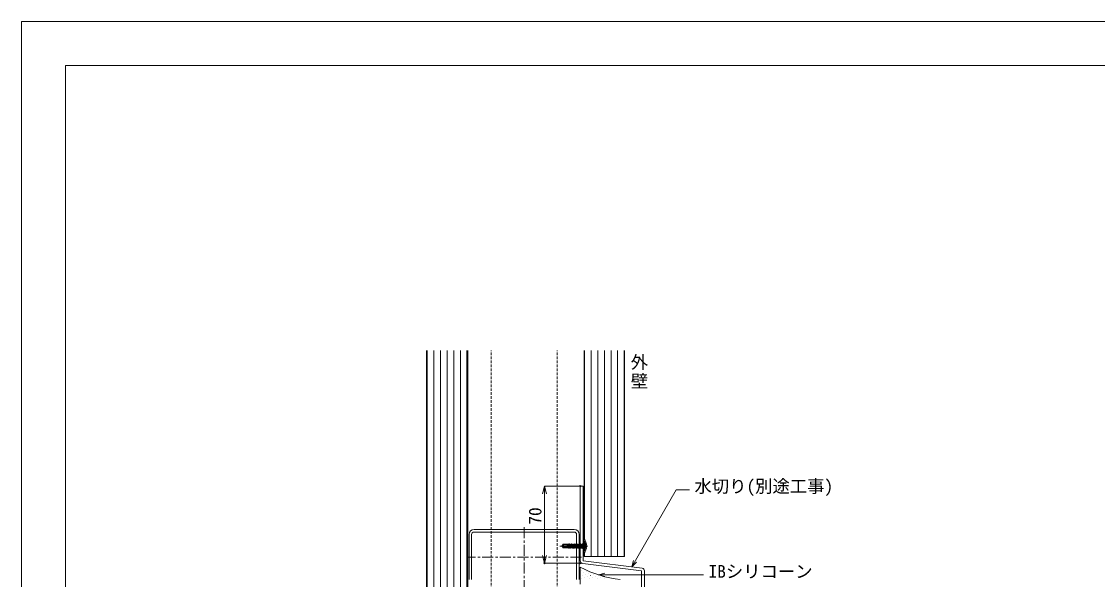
# Model space of a CAD drawing. Units: millimetres, scale not verified. Extents: x -840 to 840, y -594 to 594.
# Drawn here: x -840 to 137, y 88 to 594 of the extents above; entities that cross this region are included whole.
import ezdxf
from ezdxf.enums import TextEntityAlignment as Align

# ---------------------------------------------------------------- set-up
doc = ezdxf.new("R2010")
doc.units = ezdxf.units.MM
doc.header["$LTSCALE"] = 2
doc.header["$PDMODE"] = 32
doc.header["$PDSIZE"] = 1
doc.linetypes.add('CHAIN1', pattern=[8, 5, -1, 1, -1])
doc.linetypes.add('DASHED1', pattern=[1.8, 1.2, -0.6])
for name, color, linetype, lineweight in [('0-0_鋼材(C型・H鋼ｅｔｃ)', 7, 'Continuous', 9), ('0-1_中心線', 2, 'CHAIN1', 9), ('0-2_躯体', 7, 'Continuous', 9), ('0-4_輪郭線', 2, 'Continuous', 9), ('0-5_図面枠', 7, 'Continuous', 9), ('0-6_タイトル文字', 5, 'Continuous', 9), ('0-8_0', 7, 'Continuous', 9), ('0-A_鋼材(受け鋼鈑)', 7, 'Continuous', 9), ('0-E_シーリング(IBｼﾘｺｰﾝ)', 7, 'Continuous', 9), ('0-F_寸法線', 7, 'Continuous', 9), ('1-1_部材(ﾋﾞｽ類)', 7, 'Continuous', 9)]:
    doc.layers.add(name, color=color, linetype=linetype, lineweight=lineweight)
doc.layers.add('1-0_Defpoints', color=7, linetype='Continuous')
doc.styles.add('ＭＳ ゴシック', font='')
doc.styles.get('ＭＳ ゴシック').set_extended_font_data('MS Gothic')

# ---------------------------------------------------------------- blocks, each defined once
blk = doc.blocks.new('_Open30')
at = {"layer": '0-8_0'}
blk.add_line((0, 0), (-2, 0), dxfattribs=at)
blk.add_lwpolyline([(-2, 0.5359), (0, 0), (-2, -0.5359)], dxfattribs=at)

msp = doc.modelspace()

# ---------------------------------------------------------------- linework, layer by layer
at = {"layer": '0-0_鋼材(C型・H鋼ｅｔｃ)', "linetype": 'DASHED1'}
for p, q in [((-413.715, -414.454), (-413.715, 295.546)), ((-353.715, -414.454), (-353.715, 295.546))]:
    msp.add_line(p, q, dxfattribs=at)
at = {"layer": '0-0_鋼材(C型・H鋼ｅｔｃ)'}
for p, q in [((-433.715, 128.446), (-433.715, 87.646)), ((-431.415, 87.646), (-431.415, 128.446)), ((-338.315, 133.046), (-429.115, 133.046)), ((-429.115, 130.746), (-338.315, 130.746)), ((-336.015, 128.446), (-336.015, 87.646)), ((-333.715, 87.646), (-333.715, 128.446))]:
    msp.add_line(p, q, dxfattribs=at)
for centre, radius, start, end in [((-429.115, 128.446), 4.6, 90, 180), ((-429.115, 128.446), 2.3, 90, 180), ((-338.315, 128.446), 4.6, 0, 90), ((-338.315, 128.446), 2.3, 0, 90)]:
    msp.add_arc(centre, radius, start, end, dxfattribs=at)
at = {"layer": '0-1_中心線'}
for p, q in [((-383.715, 135.046), (-383.715, 81.046)), ((-326.315, 118.046), (-351.315, 118.046)), ((-331.715, 108.046), (-435.715, 108.046))]:
    msp.add_line(p, q, dxfattribs=at)
at = {"layer": '0-2_躯体'}
for p, q in [((-472.465, -414.454), (-472.465, 295.546)), ((-434.715, -414.454), (-434.715, 295.546)), ((-329.215, 124.546), (-329.215, 295.546)), ((-292.465, 108.704), (-292.465, 295.546)), ((-329.101, 124.546), (-329.215, 124.546)), ((-329.215, 108.704), (-329.215, 111.546)), ((-329.101, 111.546), (-329.215, 111.546)), ((-329.215, 108.704), (-292.465, 108.704))]:
    msp.add_line(p, q, dxfattribs=at)
at = {"layer": '0-2_躯体', "color": 4}
for p, q in [((-471.59, -414.454), (-471.59, 295.546)), ((-465.59, -414.454), (-465.59, 295.546)), ((-459.59, -414.454), (-459.59, 295.546)), ((-453.59, -414.454), (-453.59, 295.546)), ((-447.59, -414.454), (-447.59, 295.546)), ((-441.59, -414.454), (-441.59, 295.546)), ((-435.59, -414.454), (-435.59, 295.546)), ((-328.84, 124.185), (-328.84, 295.546)), ((-322.84, 108.704), (-322.84, 295.546)), ((-316.84, 108.704), (-316.84, 295.546)), ((-310.84, 108.704), (-310.84, 295.546)), ((-304.84, 108.704), (-304.84, 295.546)), ((-298.84, 108.704), (-298.84, 295.546)), ((-292.84, 108.704), (-292.84, 295.546)), ((-328.84, 108.704), (-328.84, 111.906))]:
    msp.add_line(p, q, dxfattribs=at)
at = {"layer": '0-2_躯体'}
for centre, radius, start, end in [((-335.042, 119.968), 7.5, 12.16512, 37.61031), ((-334.115, 118.046), 7.3, 331.3207, 28.67928), ((-335.042, 116.123), 7.5, 322.38969, 347.83486)]:
    msp.add_arc(centre, radius, start, end, dxfattribs=at)
at = {"layer": '0-4_輪郭線'}
msp.add_lwpolyline([(800, 554), (-800, 554), (-800, -554), (800, -554)], close=True, dxfattribs=at)
at = {"layer": '0-5_図面枠'}
msp.add_lwpolyline([(840, -594), (840, 594), (-840, 594), (-840, -594)], close=True, dxfattribs=at)
at = {"layer": '0-A_鋼材(受け鋼鈑)'}
for p, q in [((-332.715, 172.448), (-332.715, 104.759)), ((-332.715, 172.448), (-330.215, 172.448)), ((-330.215, 104.8), (-330.215, 172.448)), ((-330.53, 102.279), (-277.057, 95.494)), ((-276.604, 97.953), (-330.171, 104.75)), ((-277.015, 95.445), (-277.015, 40.743)), ((-274.515, 40.623), (-274.515, 95.487))]:
    msp.add_line(p, q, dxfattribs=at)
for centre, radius, start, end in [((-330.215, 104.759), 2.5, 180, 262.76867), ((-330.165, 104.8), 0.05, 180, 262.76867), ((-277.015, 95.487), 2.5, 0, 80.53768), ((-277.065, 95.445), 0.05, 0, 80.53768)]:
    msp.add_arc(centre, radius, start, end, dxfattribs=at)
at = {"layer": '0-E_シーリング(IBｼﾘｺｰﾝ)'}
for p, q in [((-332.715, 98.881), (-332.715, 83.546)), ((-332.453, 93.015), (-332.433, 93.015)), ((-331.57, 95.667), (-331.55, 95.667)), ((-331.57, 88.596), (-331.55, 88.596)), ((-330.686, 91.248), (-330.666, 91.248)), ((-329.802, 93.899), (-329.782, 93.899)), ((-328.918, 96.551), (-328.898, 96.551)), ((-328.918, 89.48), (-328.898, 89.48)), ((-328.034, 92.132), (-328.014, 92.132)), ((-327.15, 94.783), (-327.13, 94.783)), ((-326.266, 90.364), (-326.246, 90.364)), ((-325.382, 93.015), (-325.362, 93.015)), ((-324.499, 88.596), (-324.479, 88.596)), ((-323.615, 91.248), (-323.595, 91.248)), ((-322.731, 93.899), (-322.711, 93.899)), ((-321.847, 89.48), (-321.827, 89.48)), ((-320.963, 92.132), (-320.943, 92.132)), ((-319.195, 90.364), (-319.175, 90.364)), ((-317.427, 88.596), (-317.407, 88.596)), ((-316.544, 91.248), (-316.524, 91.248)), ((-314.776, 89.48), (-314.756, 89.48)), ((-312.124, 90.364), (-312.104, 90.364)), ((-310.356, 88.596), (-310.336, 88.596)), ((-307.705, 89.48), (-307.685, 89.48)), ((-303.285, 88.596), (-303.265, 88.596))]:
    msp.add_line(p, q, dxfattribs=at)
msp.add_arc((-286.147, 185.671), 98.493, 241.78399, 264.02611, dxfattribs=at)
at = {"layer": '0-F_寸法線'}
for p, q in [((-333.715, 172.448), (-365.215, 172.448)), ((-286.015, 99.147), (-245.603, 169.143)), ((-245.603, 169.143), (-233.603, 169.143)), ((-365.215, 165.448), (-365.215, 109.448)), ((-333.715, 102.448), (-365.215, 102.448)), ((-316.166, 91.863), (-232.806, 91.864)), ((-232.806, 91.864), (-220.806, 91.864))]:
    msp.add_line(p, q, dxfattribs=at)
for points in [[(-281.772, 103.39), (-286.015, 99.147), (-284.462, 104.943)], [(-310.37, 90.31), (-316.166, 91.863), (-310.37, 93.416)]]:
    msp.add_lwpolyline(points, dxfattribs=at)
at = {"layer": '1-0_Defpoints'}
for p in [(-332.715, 172.448), (-365.215, 102.448), (-332.715, 102.448)]:
    msp.add_point(p, dxfattribs=at)
at = {"layer": '1-1_部材(ﾋﾞｽ類)'}
for p, q in [((-348.773, 118.143), (-349.215, 118.046)), ((-348.715, 117.957), (-349.215, 118.046)), ((-349.215, 118.046), (-349.135, 117.685)), ((-349.135, 117.685), (-348.715, 117.957)), ((-349.135, 117.685), (-348.197, 116.346)), ((-347.31, 117.146), (-348.715, 117.957)), ((-348.715, 117.957), (-347.937, 116.846)), ((-344.715, 119.746), (-348.197, 119.746)), ((-347.967, 119.497), (-348.197, 119.746)), ((-347.916, 118.753), (-347.963, 118.685)), ((-347.81, 117.995), (-347.551, 117.846)), ((-347.551, 117.846), (-344.715, 117.846)), ((-347.161, 119.146), (-344.715, 119.146)), ((-344.715, 116.346), (-344.715, 119.746)), ((-344.043, 119.621), (-344.715, 119.644)), ((-344.072, 116.47), (-344.715, 119.309)), ((-344.715, 119.075), (-344.184, 116.275)), ((-343.909, 119.853), (-344.043, 119.621)), ((-343.352, 116.495), (-344.043, 119.621)), ((-343.529, 119.903), (-343.909, 119.853)), ((-343.909, 119.853), (-343.146, 116.137)), ((-343.529, 119.903), (-342.875, 116.101)), ((-343.529, 119.903), (-343.352, 119.597)), ((-342.661, 119.572), (-343.352, 119.597)), ((-342.633, 116.52), (-343.352, 119.597)), ((-342.382, 120.056), (-342.661, 119.572)), ((-341.97, 116.543), (-342.661, 119.572)), ((-342.22, 120.077), (-342.382, 120.056)), ((-342.382, 120.056), (-341.64, 115.971)), ((-342.22, 120.077), (-341.54, 115.971)), ((-342.22, 120.077), (-341.913, 119.546)), ((-341.895, 119.546), (-341.913, 119.546)), ((-341.208, 116.546), (-341.913, 119.546)), ((-341.895, 119.546), (-341.267, 119.546)), ((-340.935, 120.121), (-341.267, 119.546)), ((-340.562, 116.546), (-341.267, 119.546)), ((-340.935, 120.121), (-340.23, 115.971)), ((-340.835, 120.121), (-340.935, 120.121)), ((-340.835, 120.121), (-340.13, 115.971)), ((-340.835, 120.121), (-340.503, 119.546)), ((-339.857, 119.546), (-340.503, 119.546)), ((-339.798, 116.546), (-340.503, 119.546)), ((-339.525, 120.121), (-339.857, 119.546)), ((-339.152, 116.546), (-339.857, 119.546)), ((-339.525, 120.121), (-338.82, 115.971)), ((-339.425, 120.121), (-339.525, 120.121)), ((-339.425, 120.121), (-338.72, 115.971)), ((-339.425, 120.121), (-339.093, 119.546)), ((-338.447, 119.546), (-339.093, 119.546)), ((-338.388, 116.546), (-339.093, 119.546)), ((-338.115, 120.121), (-338.447, 119.546)), ((-337.742, 116.546), (-338.447, 119.546)), ((-338.115, 120.121), (-337.41, 115.971)), ((-338.015, 120.121), (-338.115, 120.121)), ((-338.015, 120.121), (-337.31, 115.971)), ((-338.015, 120.121), (-337.683, 119.546)), ((-337.037, 119.546), (-337.683, 119.546)), ((-336.978, 116.546), (-337.683, 119.546)), ((-336.705, 120.121), (-337.037, 119.546)), ((-336.332, 116.546), (-337.037, 119.546)), ((-336.705, 120.121), (-336, 115.971)), ((-336.605, 120.121), (-336.705, 120.121)), ((-336.605, 120.121), (-335.9, 115.971)), ((-336.605, 120.121), (-336.273, 119.546)), ((-335.627, 119.546), (-336.273, 119.546)), ((-335.568, 116.546), (-336.273, 119.546)), ((-335.295, 120.121), (-335.627, 119.546)), ((-334.922, 116.546), (-335.627, 119.546)), ((-335.295, 120.121), (-334.59, 115.971)), ((-335.195, 120.121), (-335.295, 120.121)), ((-335.195, 120.121), (-334.49, 115.971)), ((-335.195, 120.121), (-334.863, 119.546)), ((-334.217, 119.546), (-334.863, 119.546)), ((-334.158, 116.546), (-334.863, 119.546)), ((-333.885, 120.121), (-334.217, 119.546)), ((-333.512, 116.546), (-334.217, 119.546)), ((-333.885, 120.121), (-333.18, 115.971)), ((-333.785, 120.121), (-333.885, 120.121)), ((-333.785, 120.121), (-333.08, 115.971)), ((-333.785, 120.121), (-333.453, 119.546)), ((-332.807, 119.546), (-333.453, 119.546)), ((-332.748, 116.546), (-333.453, 119.546)), ((-332.475, 120.121), (-332.807, 119.546)), ((-332.425, 117.92), (-332.807, 119.546)), ((-332.475, 120.121), (-331.861, 116.129)), ((-332.375, 120.121), (-332.475, 120.121)), ((-332.425, 117.92), (-332.088, 116.522)), ((-332.375, 120.121), (-331.524, 116.223)), ((-332.375, 120.121), (-332.058, 119.571)), ((-331.354, 119.621), (-332.058, 119.571)), ((-331.38, 116.473), (-332.058, 119.571)), ((-331.222, 119.726), (-331.354, 119.621)), ((-331.222, 119.047), (-331.354, 119.621)), ((-331.222, 116.366), (-331.222, 119.726)), ((-331.015, 119.726), (-331.015, 116.366)), ((-331.015, 119.726), (-331.015, 116.366)), ((-330.361, 120.379), (-330.868, 119.872)), ((-329.915, 123.546), (-330.215, 123.188)), ((-330.215, 123.188), (-330.215, 112.903)), ((-329.615, 123.546), (-329.915, 123.546)), ((-329.915, 123.546), (-329.915, 112.546)), ((-329.615, 123.546), (-329.615, 112.546)), ((-328.659, 114.896), (-328.659, 121.196)), ((-347.937, 116.846), (-348.197, 116.346)), ((-344.715, 116.346), (-348.197, 116.346)), ((-347.937, 116.846), (-344.715, 116.846)), ((-347.31, 117.146), (-344.715, 117.146)), ((-344.715, 116.521), (-344.673, 116.34)), ((-344.673, 116.34), (-344.715, 116.412)), ((-344.184, 116.275), (-344.673, 116.34)), ((-344.184, 116.275), (-344.072, 116.47)), ((-343.352, 116.495), (-344.072, 116.47)), ((-343.146, 116.137), (-343.352, 116.495)), ((-342.875, 116.101), (-343.146, 116.137)), ((-342.875, 116.101), (-342.633, 116.52)), ((-341.97, 116.543), (-342.633, 116.52)), ((-341.64, 115.971), (-341.97, 116.543)), ((-341.54, 115.971), (-341.64, 115.971)), ((-341.54, 115.971), (-341.208, 116.546)), ((-340.562, 116.546), (-341.208, 116.546)), ((-340.23, 115.971), (-340.562, 116.546)), ((-340.13, 115.971), (-340.23, 115.971)), ((-340.13, 115.971), (-339.798, 116.546)), ((-339.152, 116.546), (-339.798, 116.546)), ((-338.82, 115.971), (-339.152, 116.546)), ((-338.72, 115.971), (-338.82, 115.971)), ((-338.72, 115.971), (-338.388, 116.546)), ((-337.742, 116.546), (-338.388, 116.546)), ((-337.41, 115.971), (-337.742, 116.546)), ((-337.31, 115.971), (-337.41, 115.971)), ((-337.31, 115.971), (-336.978, 116.546)), ((-336.332, 116.546), (-336.978, 116.546)), ((-336, 115.971), (-336.332, 116.546)), ((-335.9, 115.971), (-336, 115.971)), ((-335.9, 115.971), (-335.568, 116.546)), ((-334.922, 116.546), (-335.568, 116.546)), ((-334.59, 115.971), (-334.922, 116.546)), ((-334.49, 115.971), (-334.59, 115.971)), ((-334.49, 115.971), (-334.158, 116.546)), ((-333.512, 116.546), (-334.158, 116.546)), ((-333.18, 115.971), (-333.512, 116.546)), ((-333.08, 115.971), (-333.18, 115.971)), ((-333.08, 115.971), (-332.748, 116.546)), ((-332.425, 116.546), (-332.748, 116.546)), ((-332.088, 116.522), (-332.425, 116.546)), ((-331.861, 116.129), (-332.088, 116.522)), ((-331.524, 116.223), (-331.861, 116.129)), ((-331.524, 116.223), (-331.38, 116.473)), ((-331.222, 116.462), (-331.38, 116.473)), ((-330.868, 116.219), (-330.361, 115.712)), ((-329.915, 112.546), (-330.215, 112.903)), ((-329.615, 112.546), (-329.915, 112.546))]:
    msp.add_line(p, q, dxfattribs=at)
msp.add_lwpolyline([(-348.197, 119.746), (-349.135, 118.406), (-349.215, 118.046)], dxfattribs=at)
for centre, radius, start, end in [((-348.483, 116.831), 1.344, 60, 102.5), ((-349.064, 119.456), 1.344, 282.5, 325), ((-347.571, 118.41), 0.479, 145, 240), ((-348.402, 119.093), 0.594, 325, 42.84567), ((-347.161, 120.244), 1.099, 222.84567, 270), ((-347.161, 118.225), 0.921, 90, 145), ((-331.222, 120.226), 0.5, 270, 315), ((-330.715, 120.733), 0.5, 315, 0), ((-335.042, 119.968), 6.5, 10.88238, 33.38979), ((-334.115, 118.046), 6.3, 330.00001, 29.99999), ((-331.222, 115.866), 0.5, 45, 90), ((-330.715, 115.359), 0.5, 0, 45), ((-335.042, 116.123), 6.5, 326.61021, 349.11762)]:
    msp.add_arc(centre, radius, start, end, dxfattribs=at)

# ---------------------------------------------------------------- block references
at = {"layer": '0-F_寸法線', "xscale": 3.5, "yscale": 3.5}
for p, rotation in [((-365.215, 172.448), 90), ((-365.215, 102.448), 270)]:
    msp.add_blockref('_Open30', p, dxfattribs=dict(at, rotation=rotation))

# ---------------------------------------------------------------- texts
at = {"layer": '0-6_タイトル文字', "color": 7, "style": 'ＭＳ ゴシック'}
for s, p in [('外', (-286.91, 275.618)), ('壁', (-286.91, 258.418)), ('水切り(別途工事)', (-229.062, 163.084)), ('IBシリコーン', (-216.265, 85.805))]:
    msp.add_text(s, height=11.54, dxfattribs=at).set_placement(p, align=Align.BOTTOM_LEFT)
at = {"layer": '0-F_寸法線', "style": 'ＭＳ ゴシック'}
msp.add_text('70', height=11.54, rotation=90, dxfattribs=at).set_placement((-364.497, 137.468), align=Align.BOTTOM_LEFT)

doc.saveas('drawing.dxf')
